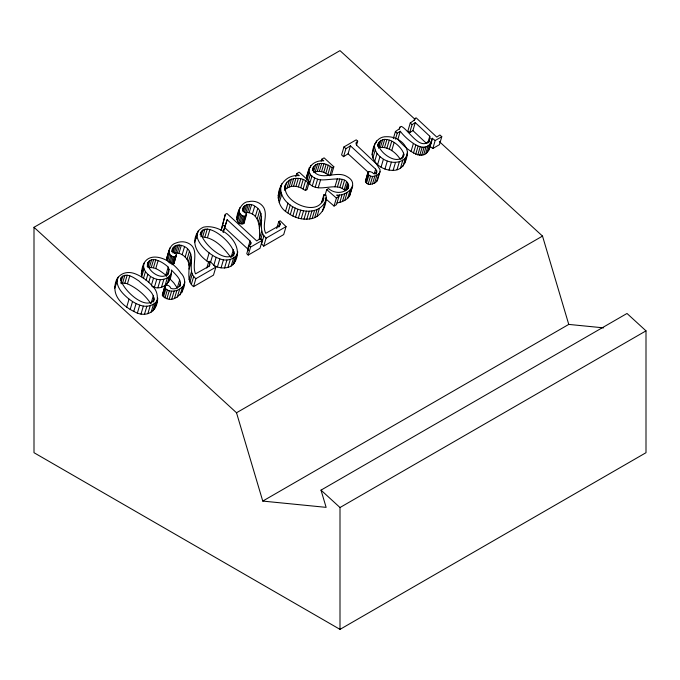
<?xml version="1.0" encoding="UTF-8"?>
<svg xmlns="http://www.w3.org/2000/svg" width="680" height="680" viewBox="0 0 680 680"><rect width="100%" height="100%" fill="white"/><g stroke="black" fill="none" stroke-linecap="round" stroke-linejoin="round"><path stroke-width="1.02" d="M179.936 286.433C182.563 279.726 175.21 274.397 171.385 269.951C172.788 280.823 162.97 291.907 151.946 286.433M169.09 250.112L166.719 258.094L166.694 260.176C168.988 254.023 168.24 245.166 176.129 242.939C179.707 241.544 183.846 241.281 187.425 242.828C200.736 248.345 191.114 263.984 195.517 273.861L208.76 266.381L209.831 265.072L209.805 263.704L208.556 262.106L209.933 261.307L215.857 267.147L213.486 275.128L193.511 286.662C185.589 280.525 190.689 270.096 188.343 261.953C186.303 256.564 180.106 251.761 174.165 253.266M246.644 214.344L244.086 223.176C230.477 227.604 238.621 201.339 248.514 201.696C254.277 200.09 260.839 202.572 263.865 207.782C267.962 215.925 261.673 225.301 265.727 233.333L278.97 225.853L280.041 224.536L280.007 223.167L278.757 221.578L280.143 220.779L286.067 226.61L283.688 234.591L263.712 246.126L261.553 243.805L263.933 235.824C257.533 226.933 266.824 212.168 254.728 206.202C250.682 202.376 240.635 204.918 242.998 211.42L245.777 212.721L246.457 215.194C243.151 218.45 238.187 213.35 239.3 209.576M321.47 202.802L323.85 194.82L325.975 194.981C327.377 205.53 321.07 217.982 309.578 218.96C301.92 219.972 294.024 217.575 287.878 212.968C270.096 203.073 279.004 173.392 299.319 175.669L296.701 173.612L295.808 176.605M326.162 199.435C317.985 222.522 277.449 208.199 280.933 185.819M348.126 188.53C350.531 172.117 325.669 182.495 317.611 179.189C301.699 174.004 310.769 159.638 323.833 160.854L321.75 159.214L321.155 161.211M168.045 274.762L169.014 269.356L168.198 267.096C163.625 262.642 150.433 254.311 147.314 264.384M171.632 251.736C172.652 241.766 185.929 244.29 189.44 251.251C194.59 259.726 186.975 271.804 195.882 278.681L193.511 286.662M248.31 204.408L245.939 212.389C260.134 212.636 260.075 228.846 259.326 239.13L261.698 231.141M296.701 173.612L299.192 172.168L309.459 181.577L307.802 182.537C300.237 174.182 280.381 178.755 285.931 192.125C291.048 206.516 323.051 216.725 323.85 194.82M172.524 248.744L172.796 251.957L175.576 253.257L176.434 254.873L173.876 263.704L172.031 264.775L174.411 256.793L176.256 255.723M441.787 136.706L435.192 140.513L432.216 138.269C427.839 158.389 406.224 139.374 400.274 131.266L397.902 139.247C403.844 147.356 425.467 166.37 429.845 146.251L432.82 148.495L439.416 144.687L441.787 136.706L439.935 135.006L436.789 137.079L416.126 117.81L414.783 118.583L414.103 120.3L410.261 122.986L407.889 130.968L409.7 132.625L412.887 130.585L415.267 122.604L429.777 136.238L429.938 138.142L428.944 142.01M404.625 163.387L407.456 152.252C406.19 142.511 395.862 136.357 386.597 136.714C376.712 136.289 372.598 146.336 372.147 154.708C373.507 164.416 383.817 170.68 393.133 170.349C402.976 170.595 406.997 160.616 407.456 152.252M372.147 154.708L374.969 143.624M223.159 232.067L227.154 219.708L250.044 240.932L250.937 242.726L250.665 244.307L249.126 245.752L246.755 253.733L248.217 255.076L259.981 248.285L262.352 240.303L260.406 238.519L256.708 240.916L226.874 213.46L225.309 214.362L221.059 230.401M144.16 263.262L143.54 265.99L144.007 268.838L141.627 276.828C140.139 246.313 169.685 256.148 180.702 272.969C192.865 284.214 174.42 309.298 162.316 295.154L164.84 286.322C166.515 284.061 170.263 285.702 170.655 288.218C174.182 290.028 179.095 288.082 180.531 284.435M162.316 295.154L164.84 286.322M309.264 172.236L306.892 180.217L306.433 178.041L306.833 175.763L309.213 167.773M155.006 307.904C158.125 300.602 158.856 292.204 152.583 286.254C147.866 280.899 142.026 276.462 135.345 273.861C125.231 269.781 115.302 275.204 114.98 286.722C113.772 299.514 126.913 308.507 137.351 313.131C148.682 317.305 157.531 309.961 157.718 298.137M235.084 261.673C245.072 243.457 220.796 223.371 203.516 227.171C186.796 234.498 206.814 253.164 216.163 257.329L213.792 265.31C220.473 269.654 233.605 269.195 235.416 259.887M114.614 288.524L117.351 278.74M209.372 262.701C199.248 256.351 190.102 244.553 197.429 232.509M181.874 292.536L182.418 289.901M403.928 154.751C398.556 166.694 379.296 153.23 378.25 144.066C384.208 132.285 402.271 145.613 403.928 154.751L403.036 157.743M173.876 263.704L176.434 254.873M244.086 223.176L244.001 221.459M357.697 141.168L356.209 142.46L355.988 143.88L356.83 145.418L376.457 163.948L379.993 169.507L380.043 171.691L377.672 179.673L376.652 181.552L374.527 183.209L370.234 184.433L368.144 184.119L366.495 183.149L365.415 181.331L367.974 172.499L369.699 171.487L372.529 172.524L373.32 173.528L375.827 173.136L376.745 172.125L376.712 170.841L375.632 169.133L350.438 145.826L345.916 148.699L343.536 156.68L341.589 154.904L343.969 146.914L356.235 139.833L357.697 141.168L356.507 145.163M365.415 181.331L367.974 172.499M221.246 230.426L225.309 214.362M323.332 209.363L323.782 207.417M147.908 262.395C146.446 271.481 164.228 282.812 168.929 271.762M168.487 282.268L168.878 280.84M116.11 284.104L118.184 277.117M120.521 280.228L121.414 277.236C126.727 272.153 134.147 277.907 138.856 280.916C144.356 286.407 155.95 292.527 153.569 301.767M120.802 282.999L122.884 276.012M121.176 283.747L122.519 283.254L124.899 275.273M122.519 283.254L124.831 283.186L127.203 275.204M153.289 295.868L150.909 303.85C145.316 295.069 136.875 288.082 127.432 283.789L129.804 275.808M126.684 307.105L129.064 299.124C123.36 294.431 117.079 288.456 116.994 280.534M130.16 309.536L132.532 301.554L129.064 299.124M141.168 273.972L143.54 265.99M143.369 278.647L145.444 271.66L144.007 268.838M133.714 311.542L136.085 303.56L132.532 301.554M147.186 266.322L148.673 261.332M147.79 267.418L149.863 260.431M151.657 259.709L149.285 267.69C155.66 266.721 160.999 271.694 165.827 275.085L166.362 276.59M146.064 280.347L147.849 274.354L145.444 271.66M137.351 313.131L139.731 305.15L136.085 303.56M151.257 267.478L153.637 259.497M148.716 282.429L150.501 276.445L147.849 274.354M153.417 267.784L155.788 259.802M140.981 314.109L143.352 306.119C148.537 306.782 155.1 305.091 157.377 299.923M155.745 268.608L158.117 260.627M151.428 285.149L153.501 278.162L150.501 276.445M144.483 314.271L146.855 306.289M154.385 287.283L156.766 279.301C161.831 280.457 168.096 279.012 170.858 274.286M147.866 313.633L150.246 305.651M152.915 301.962L154.096 297.976M157.896 287.725L160.268 279.743M167.79 254.949L169.864 247.962M151.13 312.179L153.51 304.198M167.629 261.001L169.711 254.014L169.065 252.186M152.898 310.938L155.278 302.949M154.19 309.51L156.57 301.529M168.759 262.446L170.833 255.468L169.711 254.014M161.483 287.291L163.855 279.31M172.252 251.209L173.434 247.223M165.827 275.085L168.198 267.096M169.881 263.253L171.964 256.267L170.833 255.468M172.924 252.969L175.006 245.99M167.229 275.341L169.014 269.356M171.131 263.721L173.204 256.743L174.411 256.793M174.463 252.272L176.536 245.284M164.985 285.812L167.356 277.831M164.024 290.632L165.504 285.642M162.681 296.047L165.053 288.065L164.696 287.164M175.729 252.917L178.109 244.936M167.127 284.197L169.498 276.216M163.446 296.947L165.827 288.957L165.053 288.065M173.111 264.401L175.482 256.42M171.453 272.144L169.082 280.126L169.014 277.933L173.825 282.923L177.268 287.971L179.639 279.99M177.327 252.926L179.707 244.945M164.951 297.993L167.322 290.012L165.827 288.957M178.959 253.292L181.331 245.31M166.889 298.792L169.269 290.802C174.887 292.171 181.28 289.51 184.246 284.554M182.155 254.72L184.526 246.738M169.201 299.157L171.572 291.176M171.785 299.072L174.165 291.082M185.164 256.981L187.535 248.99M174.505 298.392L176.876 290.411M187.068 259.233L189.44 251.251M179.358 286.356L180.548 282.361M177.284 297.083L179.665 289.102M188.343 261.953L190.714 253.972M194.692 242.284L197.072 234.302M195.891 238.875L198.262 230.885M180.166 294.933L182.537 286.951M189.031 265.183L191.403 257.201M182.716 288.898L184.79 281.911M189.1 269.05L191.471 261.069M200.175 234.541C205.113 217.379 237.311 245.913 233.648 255.535M200.303 235L201.493 231.004M200.881 236.768L202.954 229.78M189.117 279.659L191.496 271.677M204.969 229.041L202.597 237.023C214.693 237.711 224.264 248.421 230.987 257.618L233.368 249.636M189.916 281.996L192.287 274.006M204.909 236.954L207.281 228.973M191.352 284.342L193.724 276.352M207.51 237.558L209.882 229.576M206.762 260.874L209.143 252.892M206.771 268.099L208.556 262.106M208.913 266.696L209.805 263.704M210.536 262.31L212.611 255.323M223.201 232.246L227.154 219.708M217.43 266.9L219.81 258.918L216.163 257.329M221.059 267.869L223.431 259.887C228.616 260.55 235.178 258.85 237.456 253.691M240.074 207.425L236.921 217.557M236.895 219.64L239.275 211.658M237.541 221.468L239.912 213.486M224.561 268.039L226.933 260.058M238.672 222.912L241.043 214.931M242.454 210.681L243.644 206.686M239.793 223.72L242.165 215.738M243.431 211.438L245.208 205.453M227.945 267.401L230.325 259.411M244.375 212.738L246.746 204.748M241.043 224.188L243.415 216.206M242.242 224.238L244.613 216.257M232.696 256.734L234.175 251.745M243.321 223.864L245.692 215.883M245.777 215.466L246.373 213.477M231.208 265.948L233.588 257.966M247.537 212.398L249.908 204.417M232.976 264.699L235.356 256.717M249.16 212.755L251.541 204.773M234.269 263.279L236.649 255.289M235.713 258.885L237.796 251.906M252.356 214.183L254.728 206.202M255.374 216.444L257.745 208.463M248.565 250.707L247.673 248.914L250.044 240.932M257.269 218.705L259.641 210.715M250.342 244.724L250.937 242.726M248.217 255.076L250.588 247.095L262.352 240.303M258.545 221.417L260.916 213.435M259.241 224.655L261.613 216.673M259.301 228.514L261.673 220.532M260.721 239.462L262.497 233.478M278.128 195.933L281.8 183.761M263.712 246.126L266.093 238.144L286.067 226.61M278.111 198.109L280.483 190.128M278.486 200.328L280.857 192.346M279.267 202.581L281.639 194.599M284.623 187.127L285.218 185.13M284.673 189.252L286.748 182.266M284.376 190.247L287.07 188.029L289.442 180.047M276.683 228.565L278.757 221.578M287.07 188.029L289.127 187.059L291.499 179.078M278.825 227.162L280.007 223.167M279.446 226.533L280.041 224.536M289.127 187.059L291.295 186.464L293.675 178.483M285.608 211.081L287.988 203.099M291.295 186.464L293.573 186.244L295.953 178.262M287.878 212.968L290.25 204.986M293.573 186.244L295.962 186.396L298.341 178.415M295.962 186.396L298.384 186.889L300.764 178.899M290.292 214.625L292.663 206.644M309.459 181.577L307.088 189.558L305.43 190.519L300.773 187.739L303.144 179.749M292.85 216.044L295.231 208.063M303.118 188.946L305.49 180.965M306.433 178.041L308.805 170.059M310.139 167.501L310.734 165.504M295.562 217.234L297.933 209.244M305.43 190.519L307.802 182.537M308.337 181.203L310.411 174.216M312.366 170.612L313.556 166.625C318.58 161.168 327.173 163.489 332.18 167.739L333.837 166.779L324.096 157.853L321.75 159.214M298.375 218.144L300.747 210.162M347.684 182.877L345.312 190.859C335.725 180.863 319.6 193.724 309.604 183.94L311.975 175.958M313.565 171.836L315.648 164.857M301.18 218.781L303.56 210.792M313.913 172.542L315.205 171.946L317.585 163.965M312.298 185.929L314.67 177.939M315.205 171.946L317.237 171.453L319.608 163.472M303.994 219.13L306.374 211.148M317.237 171.453L319.353 171.369L321.725 163.387M315.231 187.17L317.611 179.189M306.808 219.198L309.188 211.216M319.353 171.369L321.563 171.683L323.935 163.702M318.214 187.782L320.586 179.8M309.578 218.96L311.95 210.978M332.18 167.739L329.8 175.72L323.774 172.295L326.145 164.314M312.197 218.416L314.576 210.434M325.881 173.179L328.253 165.189M314.678 217.566L317.05 209.584M327.887 174.318L330.267 166.328M317.007 216.418L319.387 208.429M322.719 201.994L323.909 198.007M324.938 195.577L326.714 189.593L328.517 188.555C333.71 193.256 342.601 194.021 347.692 188.768L348.721 186.541M331.466 174.76L333.837 166.779M325.354 200.294L326.247 197.302M322.515 211.123L324.887 203.142M334.942 186.83L337.314 178.849M337.425 186.898L339.796 178.917M343.536 156.68L348.067 153.807L350.438 145.826M325.83 198.883L334.041 206.048L336.421 198.067L338.819 196.681L336.685 195.075C347.225 196.35 360.51 183.685 346.8 176.46C336.455 170.161 321.436 181.594 313.284 170.927L312.817 168.733L313.556 166.625M339.873 187.349L342.252 179.367M339.447 194.93L336.447 204.663L334.041 206.048M342.176 188.224L344.548 180.234M337.067 202.92L339.822 202.385L342.193 194.404M344.216 189.669L346.587 181.688M339.822 202.385L342.457 201.51L344.828 193.528M346.622 190.06L348.406 184.076M347.565 189.286L348.755 185.3M342.457 201.51L344.777 200.387L347.157 192.397M344.777 200.387L347.65 198.331L350.022 190.349M347.65 198.331L349.528 196.053L351.9 188.071M352.775 185.666L349.528 196.053M375.955 142.868L376.55 140.879M366.664 178.797L368.738 171.81M372.87 158.057L375.241 150.076L374.519 146.727M365.738 182.248L368.118 174.267L367.786 173.349M366.495 183.149L368.875 175.168L368.118 174.267M377.706 145.596L378.59 142.605M377.655 146.064L378.25 144.066M377.995 146.328L379.482 141.338M374.68 161.423L377.051 153.442L375.241 150.076M378.539 148.24L380.919 140.258M368.144 184.119L370.515 176.137L368.875 175.168M382.738 139.502L380.358 147.483C388.56 146.54 396.278 152.923 400.401 159.434M370.234 184.433L372.606 176.452C375.649 176.256 378.904 174.675 380.043 171.691M374.153 174.123L375.632 169.133M382.355 147.228L384.736 139.238M377.587 164.654L379.958 156.672L377.051 153.442M372.445 184.101L374.816 176.112M375.819 173.833L376.712 170.841M376.15 174.123L376.745 172.125M384.54 147.458L386.911 139.468M374.527 183.209L376.907 175.219M376.652 181.552L379.024 173.57M381.029 167.237L383.409 159.256L379.958 156.672M386.894 148.172L389.266 140.191M389.334 149.269L391.714 141.287M393.329 138.542L395.411 131.555L399.253 128.877L399.933 127.16L401.268 126.386C407.839 128.817 420.937 152.643 429.53 140.012M384.905 169.082L387.286 161.101L383.409 159.256M391.714 150.629L394.094 142.647M395.445 139.204L397.222 133.22L400.274 131.266M399.339 129.157L399.933 127.16M389.036 170.127L391.408 162.137C397.214 162.979 404.549 161.347 407.005 155.397M393.133 170.349L395.505 162.367M397.001 169.702L399.373 161.721M409.7 132.625L412.08 124.644L415.267 122.604M401.88 159.154L403.665 153.17M414.197 120.581L414.783 118.583M400.409 168.266L402.781 160.284M403.078 166.115L405.45 158.134M411.043 151.394L413.414 143.404M413.449 153.085L415.82 145.103M415.684 154.292L418.055 146.31M417.75 155.014L420.129 147.033M419.755 155.278L422.127 147.296M421.745 155.142L424.116 147.152M423.716 154.606L426.096 146.625M427.695 143.225L429.777 136.238M428.749 142.137L429.938 138.142M425.688 153.671L428.06 145.69M427.414 152.328L429.786 144.347M430.134 145.248L432.216 138.269M428.723 150.526L431.094 142.545M429.53 148.427L431.902 140.445M432.82 148.495L435.192 140.513M166.719 258.094L167.493 255.944M278.553 193.808L279.421 191.743M154.165 299.769C145.477 311.525 121.796 288.991 120.692 278.783L121.414 277.236M234.243 253.538C225.556 265.293 201.875 242.76 200.77 232.551M114.98 286.722L115.812 285.107M372.589 151.606L373.651 149.779M306.833 175.763L307.853 174.25M162.469 294.304L163.132 293.624M365.594 180.481L366.367 179.792M34 227.299L236.512 412.76L262.76 501.083L326.128 507.356L321.011 490.135L627.011 313.471L646 330.863L646 452.702L340 629.374L34 452.702L34 227.299L340 50.626L415.063 119.374M195.882 278.681L215.857 267.147M236.512 412.76L542.512 236.088L568.76 324.411L603.611 327.862M262.76 501.083L568.76 324.411M340 629.374L340 507.526L646 330.863M370.515 176.137L372.606 176.452M124.831 283.186L127.432 283.789M387.286 161.101L391.408 162.137M219.81 258.918L223.431 259.887M139.731 305.15L143.352 306.119M321.563 171.683L323.774 172.295M222.734 225.437L224.935 226.083M153.501 278.162L156.766 279.301M298.384 186.889L300.773 187.739M171.964 256.267L173.204 256.743M167.322 290.012L169.269 290.802M326.714 189.593L336.421 198.067M224.782 227.69L247.673 248.914M439.305 141.567L542.512 236.088M410.261 122.986L412.08 124.644M426.64 143.531L412.887 130.585M395.411 131.555L397.222 133.22M343.969 146.914L345.916 148.699M348.067 153.807L368.058 172.108M249.126 245.752L250.588 247.095M321.011 490.135L340 507.526M263.933 235.824L266.093 238.144M308.558 182.784L309.604 183.94M173.791 261.987L174.063 262.863"/></g></svg>
